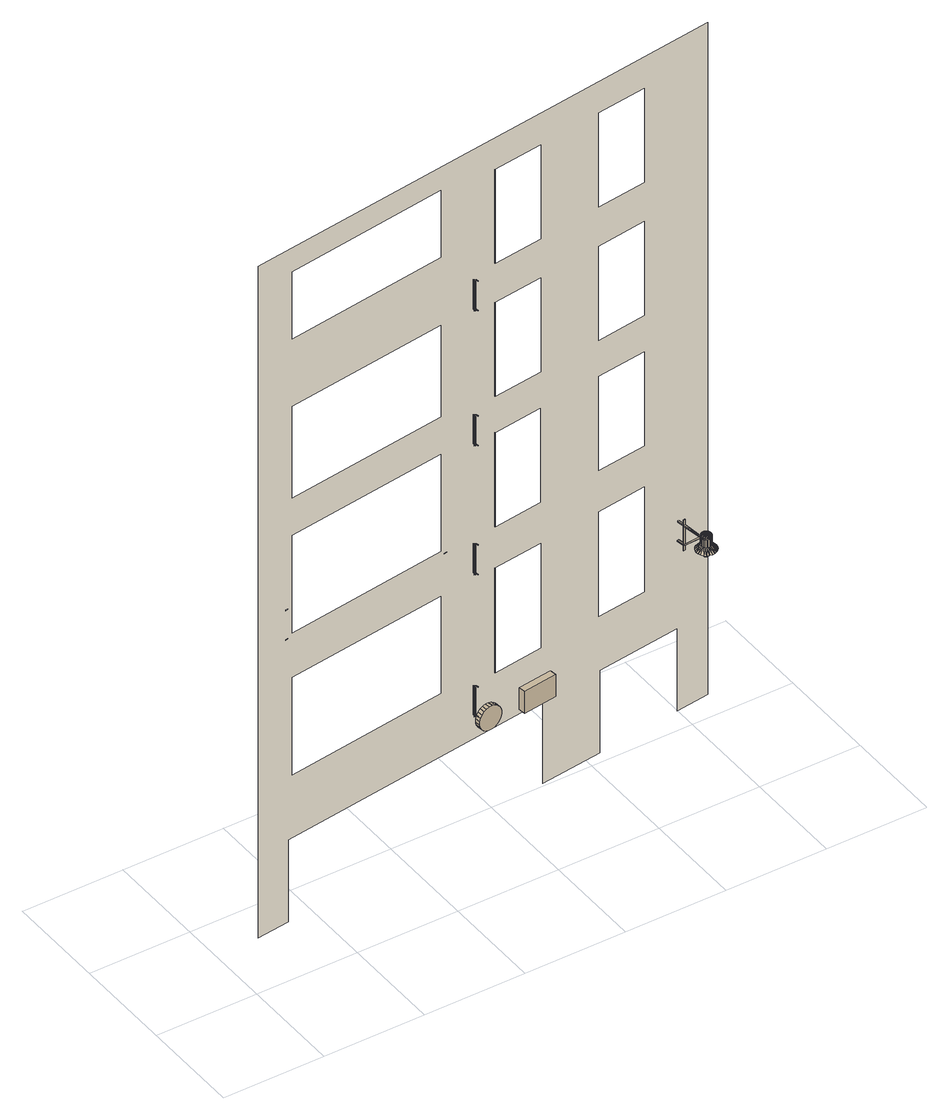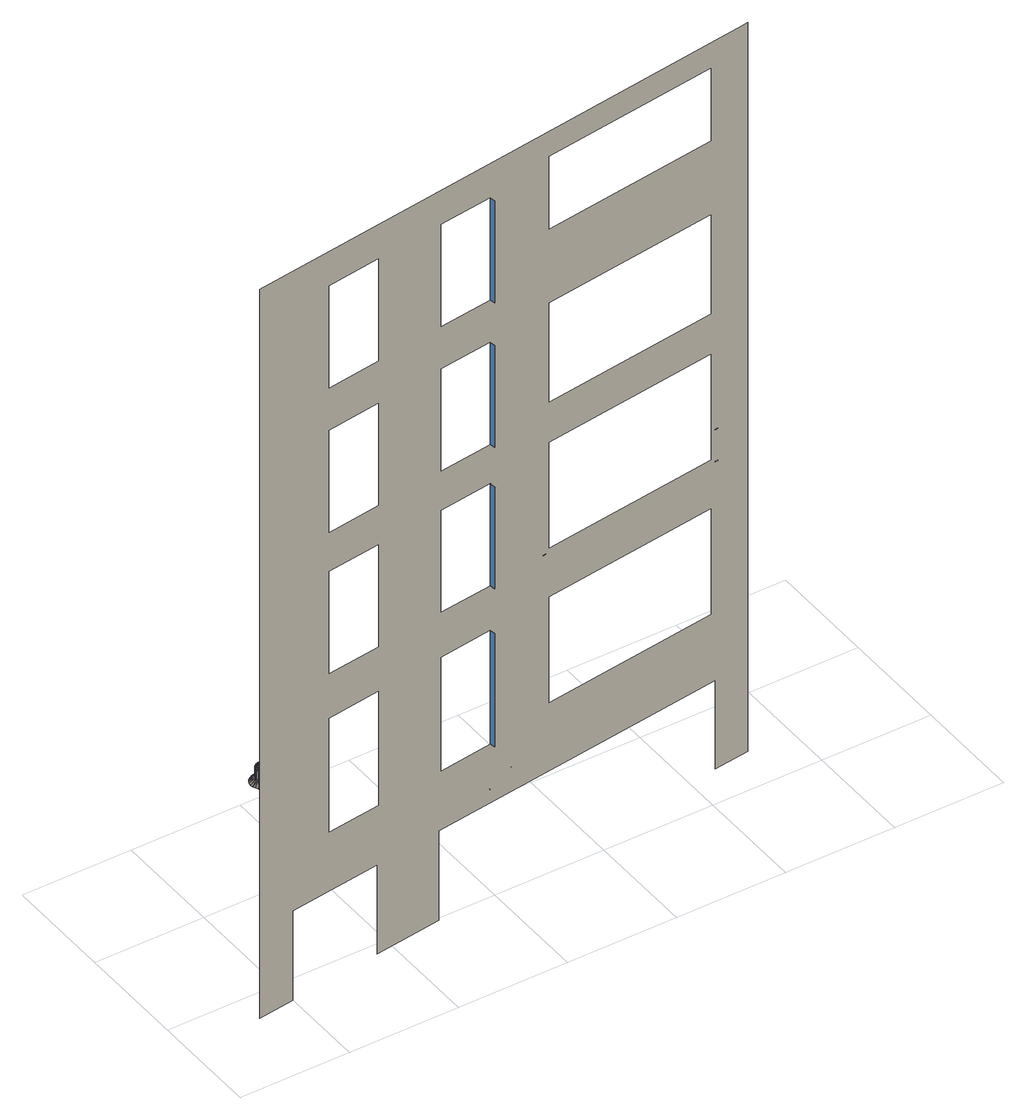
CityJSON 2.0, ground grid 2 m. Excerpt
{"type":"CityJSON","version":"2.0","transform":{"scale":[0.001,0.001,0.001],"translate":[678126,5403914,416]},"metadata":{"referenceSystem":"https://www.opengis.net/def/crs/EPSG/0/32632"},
"CityObjects":{
"building1":{"type":"Building","attributes":{"dataAvailable":"Sufficient","measuredHeight":17.58},"children":["building1-1","building1-2","building1-3","building1-4","building1-5","building1-6","building1-7"],"geometry":[{"type":"MultiSurface","lod":"3","boundaries":[[[0,1,2,3,4,5,6,7,8,9,10,11,12,13,14],[15,16,17,18],[19,20,21,22],[23,24,25,26],[27,28,29,30],[31,32,33,34],[35,36,37,38],[39,40,41,42],[43,44,45,46],[47,48,49,50],[51,52,53,54],[55,56,57,58],[59,60,61,62],[63,64,65,66],[67,68,69,70],[71,72,73,74]],[[26,25,75,76]],[[77,78,79,80]],[[18,17,81,82]],[[42,41,83,84]]],"semantics":{"surfaces":[{"type":"WallSurface","klumMaterialClass":"Plaster","klumMaterialIndex":"I101","materialUncertainty":0.3},{"type":"Window","@cityeditor:layer":"Unclassified.LoD3","frameMaterialClass":"Plastic","paneMaterialClass":"Glass","frameMaterialUncertainty":0.3}],"values":[0,1,1,1,1]}}]},
"building1-1":{"type":"BuildingInstallation","attributes":{"materialClass":"Metal","materialName":"Aluminium","materialUncertainty":0.3,"relationToConstruction":"outside"},"parents":["building1"],"geometry":[{"type":"MultiSurface","lod":"3","boundaries":[[[85,86,87,88]],[[89,87,86,90]],[[88,87,91,92]],[[93,91,87,89]],[[94,95,96,97]],[[98,96,95,99]],[[100,101,91,93]],[[92,91,101,102,103]],[[97,96,101,100]],[[102,101,96,98,103]],[[104,105,106,107]],[[105,108,109,106]],[[110,111,112,113]],[[114,115,116,117]],[[118,119,120,121]],[[108,122,123,109]],[[124,118,121,125]],[[126,127,128,129,130,131,132,125,133,134,135,136,137,138,139,140,141,142,123,109,106,143]],[[133,121,125]],[[122,144,142,123]],[[145,124,125,133]],[[144,146,141,142]],[[147,145,133,134]],[[134,133,134,148,149,150,151,152,153,154,155,156,157,158,159,106,109,123,142,141,140,139,138,137,136,135]],[[146,160,140,141]],[[161,147,134,135]],[[160,162,139,140]],[[163,161,135,136]],[[162,164,138,139]],[[165,163,136,137]],[[164,165,137,138]],[[166,167,115,116]],[[168,169,111,112]]]}]},
"building1-2":{"type":"BuildingInstallation","attributes":{"materialClass":"Metal","materialName":"Aluminium","materialUncertainty":0.3,"relationToConstruction":"outside"},"parents":["building1"],"geometry":[{"type":"MultiSurface","lod":"3","boundaries":[[[170,171,172,173]],[[174,172,171,175]],[[173,172,176,177]],[[178,176,172,174]],[[179,180,181,182]],[[183,181,180,184]],[[185,186,176,178]],[[177,176,186,187,188]],[[182,181,186,185]],[[187,186,181,183,188]],[[189,190,191,192]],[[190,193,194,191]],[[195,196,197,198]],[[199,200,201,202]],[[203,204,205,206]],[[193,207,208,194]],[[209,203,206,210]],[[211,212,213,214,215,216,217,210,218,219,220,221,222,223,224,225,226,227,208,194,191,228]],[[218,206,210]],[[207,229,227,208]],[[230,209,210,218]],[[229,231,226,227]],[[232,230,218,219]],[[219,218,219,233,234,235,236,237,238,239,240,241,242,243,244,191,194,208,227,226,225,224,223,222,221,220]],[[231,245,225,226]],[[246,232,219,220]],[[245,247,224,225]],[[248,246,220,221]],[[247,249,223,224]],[[250,248,221,222]],[[249,250,222,223]],[[251,252,200,201]],[[253,254,196,197]]]}]},
"building1-3":{"type":"BuildingInstallation","attributes":{"materialClass":"Metal","materialName":"Aluminium","materialUncertainty":0.3,"relationToConstruction":"outside"},"parents":["building1"],"geometry":[{"type":"MultiSurface","lod":"3","boundaries":[[[255,256,257,258]],[[259,257,256,260]],[[258,257,261,262]],[[263,261,257,259]],[[264,265,266,267]],[[268,266,265,269]],[[270,271,261,263]],[[262,261,271,272,273]],[[267,266,271,270]],[[272,271,266,268,273]],[[274,275,276,277]],[[275,278,279,276]],[[280,281,282,283]],[[284,285,286,287]],[[288,289,290,291]],[[278,292,293,279]],[[294,288,291,295]],[[296,297,298,299,300,301,302,295,303,304,305,306,307,308,309,310,311,312,293,279,276,313]],[[303,291,295]],[[292,314,312,293]],[[315,294,295,303]],[[314,316,311,312]],[[317,315,303,304]],[[304,303,304,318,319,320,321,322,323,324,325,326,327,328,329,276,279,293,312,311,310,309,308,307,306,305]],[[316,330,310,311]],[[331,317,304,305]],[[330,332,309,310]],[[333,331,305,306]],[[332,334,308,309]],[[335,333,306,307]],[[334,335,307,308]],[[336,337,285,286]],[[338,339,281,282]]]}]},
"building1-4":{"type":"BuildingInstallation","attributes":{"materialClass":"Metal","materialName":"Aluminium","materialUncertainty":0.3,"relationToConstruction":"outside"},"parents":["building1"],"geometry":[{"type":"MultiSurface","lod":"3","boundaries":[[[340,341,342,343]],[[344,342,341,345]],[[343,342,346,347]],[[348,346,342,344]],[[349,350,351,352]],[[353,351,350,354]],[[355,356,346,348]],[[347,346,356,357,358]],[[352,351,356,355]],[[357,356,351,353,358]],[[359,360,361,362]],[[360,363,364,361]],[[363,365,366,364]],[[367,368,369,370]],[[371,372,373,374]],[[375,376,377,378]],[[365,379,380,366]],[[381,375,378,382]],[[383,384,385,386,387,388,389,382,390,391,392,393,394,395,396,397,398,399,380,366,364,400]],[[390,378,382]],[[379,401,399,380]],[[402,381,382,390]],[[401,403,398,399]],[[404,402,390,391]],[[391,390,391,405,406,407,408,409,410,411,412,413,414,415,416,364,366,380,399,398,397,396,395,394,393,392]],[[403,417,397,398]],[[418,404,391,392]],[[417,419,396,397]],[[420,418,392,393]],[[419,421,395,396]],[[422,420,393,394]],[[421,422,394,395]],[[423,424,372,373]],[[425,426,368,369]]]}]},
"building1-5":{"type":"BuildingInstallation","attributes":{"@cityeditor:layer":"Unclassified.LoD3","materialClass":"Plastic","materialUncertainty":0.3,"relationToConstruction":"outside"},"parents":["building1"],"geometry":[{"type":"MultiSurface","lod":"3","boundaries":[[[427,428,429,430]],[[431,432,433,434]],[[435,436,430,429,437,438,439,440,441,442,443,444,445,446,447,434,433,448,449,450,451,452,453,454,455,456]],[[432,457,448,433]],[[458,459,436,435]],[[457,460,449,448]],[[459,427,430,436]],[[461,462,444,443]],[[463,464,446,445]],[[428,465,437,429]],[[466,467,439,438]],[[467,468,440,439]],[[468,469,441,440]],[[470,461,443,442]],[[462,463,445,444]],[[464,471,447,446]],[[469,470,442,441]],[[465,466,438,437]],[[471,431,434,447]],[[472,473,456,455]],[[474,475,453,452]],[[475,476,454,453]],[[477,478,451,450]],[[473,458,435,456]],[[476,472,455,454]],[[478,474,452,451]],[[460,477,450,449]]]}]},
"building1-6":{"type":"BuildingInstallation","attributes":{"@cityeditor:layer":"Unclassified.LoD3","materialClass":"Plastic","materialUncertainty":0.3,"relationToConstruction":"outside"},"parents":["building1"],"geometry":[{"type":"MultiSurface","lod":"3","boundaries":[[[479,480,481,482]],[[483,479,482,484]],[[480,485,486,481]],[[483,485,480,479]],[[486,484,482,481]],[[485,483,484,486]]]}]},
"building1-7":{"type":"BuildingInstallation","attributes":{"@cityeditor:layer":"Unclassified.LoD3","materialClass":"Metal","materialName":"Aluminium","relationToConstruction":"outside"},"parents":["building1"],"geometry":[{"type":"MultiSurface","lod":"3","boundaries":[[[487,488,489,490]],[[491,492,493,494]],[[495,496,497,498]],[[499,500,501,502]],[[503,504,505,506]],[[507,508,496,495]],[[509,510,511,512]],[[513,514,515,500]],[[516,517,518,519]],[[520,495,498,521]],[[522,523,524,525]],[[526,527,528,529]],[[530,499,502,531]],[[532,507,495,520]],[[528,533,534,535]],[[527,536,533,528]],[[537,538,539,540]],[[541,542,499,530]],[[543,532,520,544]],[[529,528,535,545]],[[542,513,500,499]],[[546,540,547,548]],[[493,549,543,550]],[[551,552,553,554]],[[555,556,557,558]],[[559,491,494,560]],[[561,562,563,522,525,549]],[[523,564,565,524]],[[524,565,508,507]],[[566,567,568,569,570,571]],[[572,573,556,555]],[[574,575,576,577,578,579]],[[580,581,582,583]],[[577,584,585,559,560,578]],[[488,555,558,489]],[[586,574,579,587]],[[588,589,590,566,571,591]],[[492,592,593,561,549,493]],[[525,524,507,532]],[[594,595,596,551,554,597]],[[598,599,600,601]],[[565,580,583,508]],[[602,603,604,581]],[[603,588,591,604]],[[578,560,504,503]],[[605,606,607,608]],[[609,610,611,602,581,580]],[[569,598,601,570]],[[560,494,612,504]],[[613,587,614,615]],[[549,525,532,543]],[[606,616,617,607]],[[591,571,618,619]],[[599,620,621,622,623,600]],[[622,624,625,605,608,623]],[[626,627,628,629,572]],[[630,631,632,620,598]],[[581,604,633,582]],[[564,634,635,609,580,565]],[[636,613,615,637]],[[587,579,638,614]],[[604,591,619,633]],[[627,639,640,641,642,628]],[[643,644,491,585,645]],[[646,626,572,647,648]],[[616,649,650,594,597,617]],[[651,652,653,595,650,654]],[[655,656,657,589,603]],[[579,578,503,638]],[[658,659,660,610,635,661]],[[662,663,664,575,586]],[[665,666,606,625,667]],[[631,665,667,624,621,632]],[[668,669,523,563,670]],[[663,643,645,584,576,664]],[[671,672,673,674,552]],[[494,493,550,612]],[[675,676,517,516]],[[540,539,677,547]],[[678,679,680,681]],[[682,537,540,546]],[[683,684,510,509]],[[533,541,530,534]],[[676,683,509,517]],[[550,543,544,685]],[[539,529,545,677]],[[686,687,688,689]],[[504,612,690,505]],[[583,582,691,692]],[[690,685,693,694]],[[638,503,506,695]],[[695,506,686,696]],[[517,509,512,518]],[[633,619,678,697]],[[505,690,694,687]],[[619,618,679,678]],[[698,699,700,701]],[[702,703,704,705,706,707,708]],[[709,710,711,712,713,714]],[[715,716,658]],[[717,718,719,720]],[[721,643,722]],[[708,707,712,711]],[[538,526,529,539]],[[723,724,725]],[[627,726,639]],[[658,669,715]],[[506,505,687,686]],[[612,550,685,690]],[[687,694,727,688]],[[668,725,724]],[[728,715,669]],[[692,691,729,730]],[[731,723,644]],[[666,651,652,671,672,646,626,627,639,662,663,643,644,725,668,669,658,659,655,656,732,630,631,665]],[[697,678,681,733]],[[510,546,548,511]],[[544,520,521,734]],[[508,583,692,496]],[[534,530,531,735]],[[736,737,738,739]],[[515,736,739,740]],[[741,695,696,742]],[[684,682,546,510]],[[582,633,697,691]],[[685,544,734,693]],[[691,697,733,729]],[[496,692,730,497]],[[743,741,742,744]],[[514,745,736,515]],[[737,744,746,738]],[[600,623,684,683]],[[742,696,747,748]],[[618,675,516,679]],[[608,607,537,682]],[[696,686,689,747]],[[745,749,737,736]],[[749,743,744,737]],[[744,742,748,746]],[[500,515,740,501]],[[623,608,682,684]],[[750,490,542,541]],[[617,597,526,538]],[[523,634,635,610,611,603,589,590,567,568,598,620,621,624,625,606,649,650,595,596,552,674,751,752,647,572,629,642,641,753,586,575,576,584,585,491,592,593,562,563]],[[490,489,513,542]],[[536,750,541,533]],[[601,600,683,676]],[[679,516,519,680]],[[570,601,676,675]],[[597,554,527,526]],[[535,534,735,754]],[[614,638,695,741]],[[571,570,675,618]],[[501,740,755,756]],[[531,502,757,758]],[[489,558,514,513]],[[730,729,759,760]],[[498,497,761,762]],[[512,511,763,764]],[[637,615,743,749]],[[615,614,741,743]],[[740,739,765,755]],[[554,553,536,527]],[[681,680,766,767]],[[735,531,758,768]],[[688,727,769,770]],[[680,519,771,766]],[[497,730,760,761]],[[558,557,745,514]],[[518,512,764,772]],[[773,774,775,776]],[[521,498,762,777]],[[689,688,770,778]],[[739,738,779,765]],[[746,748,773,780]],[[547,677,781,782]],[[748,747,774,773]],[[733,681,767,783]],[[557,637,749,745]],[[519,518,772,771]],[[502,501,756,757]],[[693,734,784,785]],[[729,733,783,759]],[[607,617,538,537]],[[747,689,778,774]],[[786,754,787,788]],[[738,746,780,779]],[[511,548,789,763]],[[548,547,782,789]],[[677,545,786,781]],[[694,693,785,727]],[[782,781,790,791]],[[734,521,777,784]],[[768,758,792,793]],[[789,782,791,794]],[[545,535,754,786]],[[766,771,795,796]],[[785,784,797,798]],[[774,778,799,775]],[[761,760,800,801]],[[784,777,802,797]],[[798,797,803,804]],[[758,757,805,792]],[[800,806,807,808]],[[801,800,808,809]],[[769,798,804,810]],[[756,755,811,812]],[[755,765,813,811]],[[783,767,814,815]],[[757,756,812,805]],[[772,764,816,817]],[[727,785,798,769]],[[814,796,818,819]],[[816,820,821,822]],[[754,735,768,787]],[[765,779,823,813]],[[779,780,824,823]],[[771,772,817,795]],[[781,786,788,790]],[[762,761,801,825]],[[777,762,825,802]],[[767,766,796,814]],[[815,814,819,826]],[[763,789,794,820]],[[799,827,828]],[[778,770,827,799]],[[764,763,820,816]],[[802,825,829,830]],[[759,783,815,806]],[[787,768,793,831]],[[760,759,806,800]],[[770,769,810,827]],[[812,811,828]],[[817,816,822,832]],[[823,824,828]],[[793,792,828]],[[809,808,828]],[[780,773,776,824]],[[804,803,828]],[[776,775,828]],[[833,831,828]],[[824,776,828]],[[829,809,828]],[[806,815,826,807]],[[827,810,828]],[[803,830,828]],[[797,802,830,803]],[[825,801,809,829]],[[830,829,828]],[[834,833,828]],[[835,836,828]],[[790,788,833,834]],[[805,812,828]],[[822,821,828]],[[810,804,828]],[[818,837,828]],[[556,636,637,557]],[[813,823,828]],[[775,799,828]],[[795,817,832,837]],[[831,793,828]],[[573,629,642,838,636,556]],[[794,791,836,835]],[[839,586,587,613]],[[788,787,831,833]],[[796,795,837,818]],[[811,813,828]],[[837,832,828]],[[840,572,555,488]],[[792,805,828]],[[820,794,835,821]],[[826,819,828]],[[841,674,751,842,487,843]],[[791,790,834,836]],[[842,752,647,840,488,487]],[[807,826,828]],[[552,841,843,553]],[[838,642,641]],[[819,818,828]],[[671,652,844]],[[838,641,753,839,613,636]],[[821,835,828]],[[652,651,845]],[[553,843,750,536]],[[832,822,828]],[[808,807,828]],[[843,487,490,750]],[[836,834,828]],[[724,728,668]],[[646,672,846]],[[626,646,847]],[[655,848,656]],[[732,849,630]],[[849,732,850]],[[851,630,849]],[[655,659,848]],[[846,847,646]],[[626,847,627]],[[716,848,659]],[[630,851,631]],[[844,852,671]],[[631,853,665]],[[639,854,662]],[[855,856,666]],[[665,857,666]],[[854,639,726]],[[669,668,728]],[[725,644,723]],[[720,719,701,700]],[[852,846,672]],[[722,663,858]],[[853,631,851]],[[845,844,652]],[[651,666,856]],[[663,722,643]],[[855,666,857]],[[857,665,853]],[[850,656,848]],[[672,671,852]],[[659,658,716]],[[856,845,651]],[[656,850,732]],[[643,721,644]],[[731,644,721]],[[726,627,847]],[[707,706,859,713,712]],[[639,662,586,753,640]],[[644,725,860,592,491]],[[718,698,699,717]],[[732,630,598,568,861]],[[669,658,661,634,523]],[[862,863,864,865]],[[672,646,648,752,751,673]],[[659,655,603,611,660]],[[725,668,670,562,593,860]],[[866,862,865,867]],[[863,868,869,864]],[[710,702,708,711]],[[652,671,552,596,653]],[[703,709,710,702]],[[699,717,720,700]],[[656,732,861,567,590,657]],[[666,651,654,649,606]],[[870,871,872,873]],[[717,699,874,875]],[[868,866,867,869]],[[699,717,702,710]],[[699,710,876,874]],[[702,717,875,877]],[[869,867,865,864]],[[875,874,876,877]],[[714,713,859,706,705,704]],[[710,702,877,876]],[[709,714,704,703]],[[878,879,880,881]],[[882,883,884,885]],[[886,887,888,889]],[[890,891,892,893]],[[894,895,896,897]],[[898,899,900,901]],[[879,902,903,880]],[[904,905,906,907]],[[908,907,909,910]],[[911,912,883,882]],[[913,914,915,916]],[[917,918,919,920]],[[921,913,916,922]],[[916,915,923,924]],[[895,925,926,896]],[[927,890,893,928]],[[919,886,889,929]],[[930,931,932,933]],[[934,935,936,937]],[[926,922,938,939]],[[883,920,940,884]],[[941,885,942,943]],[[880,903,944,945]],[[946,947,899,898]],[[948,908,910,949]],[[914,950,927,915]],[[902,951,952,903]],[[881,880,945,953]],[[954,898,901,955]],[[931,948,949,932]],[[937,936,956,957]],[[896,926,939,958]],[[891,937,957,892]],[[936,930,933,956]],[[959,904,907,908]],[[906,954,955,960]],[[961,962,963,964]],[[918,965,886,919]],[[912,917,920,883]],[[887,878,881,888]],[[897,896,958,966]],[[950,967,890,927]],[[907,906,960,909]],[[944,968,969,970]],[[933,932,971,972]],[[935,973,930,936]],[[901,900,974,975]],[[976,897,966,977]],[[978,959,908,948]],[[979,978,948,931]],[[980,981,982,983]],[[984,882,885,941]],[[957,956,985,986]],[[952,976,977,968]],[[987,934,937,891]],[[922,916,924,938]],[[905,988,954,906]],[[947,984,941,899]],[[903,952,968,944]],[[951,989,976,952]],[[888,881,953,990]],[[915,927,928,923]],[[884,940,991,992]],[[899,941,943,900]],[[938,924,993,994]],[[990,953,980,995]],[[989,894,897,976]],[[910,909,962,961]],[[943,942,996,997]],[[988,946,898,954]],[[953,945,981,980]],[[940,929,998,991]],[[900,943,997,974]],[[942,992,999,996]],[[967,987,891,890]],[[929,889,1000,998]],[[992,991,1001,999]],[[973,979,931,930]],[[920,919,929,940]],[[955,901,975,1002]],[[885,884,992,942]],[[998,1000,1003,1004]],[[966,958,1005,1006]],[[889,888,990,1000]],[[1000,990,995,1003]],[[925,921,922,926]],[[1007,986,1008,1009]],[[924,923,1010,993]],[[1011,961,964,1012]],[[995,980,983,1013]],[[1005,1014,1015,1016]],[[956,933,972,985]],[[981,970,1017,982]],[[971,1011,1012,1018]],[[1003,995,1013,1019]],[[960,955,1002,1020]],[[928,893,1021,1022]],[[958,939,1014,1005]],[[945,944,970,981]],[[1021,1007,1009,1023]],[[962,1020,1024,963]],[[923,928,1022,1010]],[[1006,1005,1016,1025]],[[949,910,961,1011]],[[977,966,1006,1026]],[[932,949,1011,971]],[[991,998,1004,1001]],[[1014,994,1027,1015]],[[939,938,994,1014]],[[893,892,1007,1021]],[[968,977,1026,969]],[[970,969,1028,1017]],[[909,960,1020,962]],[[892,957,986,1007]],[[1019,1013,1029]],[[999,1001,1030,1031]],[[985,972,1032,1033]],[[1002,975,1034,1035]],[[1036,1037,1029]],[[969,1026,1038,1028]],[[1004,1003,1019,1039]],[[1010,1022,1037,1036]],[[1022,1021,1023,1037]],[[993,1010,1036,1040]],[[1016,1015,1029]],[[994,993,1040,1027]],[[1012,964,1029]],[[997,996,1041,1042]],[[972,971,1018,1032]],[[1032,1018,1029]],[[982,1017,1029]],[[975,974,1043,1034]],[[1040,1036,1029]],[[1020,1002,1035,1024]],[[1026,1006,1025,1038]],[[986,985,1033,1008]],[[974,997,1042,1043]],[[1009,1008,1029]],[[996,999,1031,1041]],[[1015,1027,1029]],[[1038,1025,1029]],[[1008,1033,1029]],[[1023,1009,1029]],[[1027,1040,1029]],[[1037,1023,1029]],[[963,1024,1029]],[[1025,1016,1029]],[[1033,1032,1029]],[[1017,1028,1029]],[[964,963,1029]],[[1001,1004,1039,1030]],[[1031,1030,1029]],[[1030,1039,1029]],[[1013,983,1029]],[[1041,1031,1029]],[[983,982,1029]],[[1018,1012,1029]],[[1028,1038,1029]],[[1043,1042,1029]],[[1034,1043,1029]],[[1024,1035,1029]],[[1035,1034,1029]],[[1039,1019,1029]],[[1042,1041,1029]],[[1044,1045,1046,1047]],[[1048,1044,1047,1049]],[[1050,1051,1052,965]],[[1051,1053,1054,1052]],[[1053,1048,1049,1054]],[[1055,1056,967,950]],[[1057,1058,1059,1060]],[[1061,1062,1063,1064]],[[1049,1047,902,879]],[[1045,1057,1060,1046]],[[1065,1050,965,918]],[[1066,1067,925,895]],[[1068,1065,918,917]],[[1069,1070,1071]],[[1058,1072,1066,1059]],[[1073,1074,988,905]],[[1075,1076,978,979]],[[1054,1049,879,878]],[[1077,1078,1079,1067]],[[1076,1080,959,978]],[[1060,1059,894,989]],[[1081,1082,1083,1084]],[[1085,1086,1074,1073]],[[1080,1087,904,959]],[[1088,1055,950,914]],[[1089,1090,911,1091]],[[1092,1091,984,947]],[[1093,1094,1080,1076]],[[1095,1088,914,913]],[[1047,1046,951,902]],[[1059,1066,895,894]],[[1096,1093,1076,1075]],[[1097,1092,947,946]],[[1086,1098,1097,1074]],[[1052,1054,878,887]],[[1098,1099,1092,1097]],[[1062,1081,1084,1063]],[[1046,1060,989,951]],[[1094,1100,1087,1080]],[[1101,1102,1056,1055]],[[1083,1075,979,973]],[[1091,911,882,984]],[[965,1052,887,886]],[[1072,1077,1067,1066]],[[1074,1097,946,988]],[[1082,1096,1075,1083]],[[1102,1061,1064,1056]],[[1100,1085,1073,1087]],[[1103,1101,1055,1088]],[[1079,1095,913,921]],[[1090,1104,912,911]],[[1084,1083,973,935]],[[1078,1105,1095,1079]],[[1106,1107,666,1108,1109,1110,671,1111,1112,1113,626,1114,1115,1116,662,1117,1118,1119,644,1120,1121,1122,669,1123,1124,1125,655,1126,1127,1128,1129,1130]],[[1056,1064,987,967]],[[1067,1079,921,925]],[[1105,1103,1088,1095]],[[1063,1084,935,934]],[[1087,1073,905,904]],[[1104,1068,917,912]],[[1064,1063,934,987]],[[1099,1089,1091,1092]],[[1070,704,714]],[[1051,1122,1121,1053]],[[1108,666,1093,1096]],[[1068,1124,1123,1065]],[[1102,1101,1113,1112]],[[1105,1078,1115,1114]],[[1065,1123,669,1050]],[[1053,1121,1120,1048]],[[1061,1102,1112,1111]],[[1101,1103,626,1113]],[[1057,1045,1119,1118]],[[666,1107,1094,1093]],[[1070,1069,704]],[[1131,1132,1133,1134,1135,705,706,859,713,1136]],[[858,663,662]],[[1077,1072,662,1116]],[[1099,1127,1126,1089]],[[713,1136,1137,1070,714]],[[1098,1128,1127,1099]],[[1085,1130,1129,1086]],[[1072,1058,1117,662]],[[702,717,718,1138,1069,703]],[[1081,1062,671,1110]],[[1082,1081,1110,1109]],[[1117,1058,1057,1118]],[[1096,1082,1109,1108]],[[1070,1069,1135,1139,1140,870,873,1137]],[[1107,1106,1100,1094]],[[1106,1130,1085,1100]],[[1062,1061,1111,671]],[[1115,1078,1077,1116]],[[1089,1126,655,1090]],[[1069,1070,709,703]],[[1069,1135,705,704]],[[718,698,701,719]],[[1044,1048,1120,644]],[[1090,655,1125,1104]],[[858,662,854]],[[1045,1044,644,1119]],[[1050,669,1122,1051]],[[1086,1129,1128,1098]],[[1104,1125,1124,1068]],[[1103,1105,1114,626]],[[698,1141,1138,718]],[[1142,1140,1141]],[[1143,872,871]],[[871,870,1142]],[[1137,873,1143]],[[1070,1137,1071]],[[1140,1142,870]],[[1135,1069,1138,1141,1140,1139]],[[872,1143,873]],[[1141,698,1071,871,1142]],[[1140,706,1139]],[[1143,1071,1137]],[[1143,871,1071]],[[1071,698,699,710,709,1070]],[[1139,706,705,1135]]]}]}
},
"vertices":[
[837,1211,525],[1490,1299,524],[1490,1299,2249],[7062,2049,2249],[7062,2049,511],[8303,2216,509],[8303,2216,2242],[10000,2445,2242],[10000,2445,505],[10664,2534,503],[10664,2534,14653],[7167,2063,14661],[5408,1827,14665],[936,1225,14675],[837,1211,14675],[7013,2043,13994],[7013,2043,12015],[6024,1909,12015],[6024,1909,13994],[9273,2347,5597],[9273,2347,3391],[8284,2214,3391],[8284,2214,5597],[7013,2043,5597],[7013,2043,3391],[6024,1909,3391],[6024,1909,5597],[9273,2347,12015],[8284,2214,12015],[8284,2214,13994],[9273,2347,13994],[8284,2214,9210],[8284,2214,11189],[9273,2347,11189],[9273,2347,9210],[9273,2347,6466],[8284,2214,6466],[8284,2214,8445],[9273,2347,8445],[7013,2043,11189],[7013,2043,9210],[6024,1909,9210],[6024,1909,11189],[7007,2042,8447],[7007,2042,6468],[6018,1909,6468],[6018,1909,8447],[1578,1311,5625],[4833,1749,5625],[4833,1749,3577],[1578,1311,3577],[4833,1749,9410],[1578,1311,9410],[1578,1311,11334],[4833,1749,11334],[4833,1749,6569],[1578,1311,6569],[1578,1311,8617],[4833,1749,8617],[4833,1749,14174],[4833,1749,12762],[1578,1311,12762],[1578,1311,14174],[1486,1299,7107],[1437,1292,7107],[1437,1292,7121],[1486,1299,7121],[1486,1299,6482],[1437,1292,6482],[1437,1292,6495],[1486,1299,6495],[4907,1759,6495],[4957,1766,6495],[4957,1766,6482],[4907,1759,6482],[6010,2009,3391],[6010,2009,5597],[6024,1909,8445],[6024,1909,6466],[6010,2009,6466],[6010,2009,8445],[6010,2009,12015],[6010,2009,13994],[6010,2009,9210],[6010,2009,11189],
[5021,993,9828],[5021,993,9212],[5022,995,9212],[5022,995,9828],[5022,995,9211],[5021,993,9211],[5023,997,9212],[5023,997,9828],[5023,997,9211],[5021,1004,9211],[5021,1004,9212],[5022,1002,9212],[5022,1002,9211],[5022,1002,9828],[5021,1004,9828],[5023,1000,9211],[5023,1000,9212],[5023,1000,9824],[5023,1000,9828],[5021,1047,9211],[5024,1046,9211],[5024,1046,9824],[5021,1047,9824],[5026,1046,9211],[5026,1046,9824],[5006,1023,9824],[5056,1029,9824],[5056,1029,9838],[5006,1023,9838],[5006,1023,9199],[5056,1029,9199],[5056,1029,9212],[5006,1023,9212],[5021,1067,9211],[5019,1065,9211],[5019,1065,9824],[5021,1067,9824],[5028,1047,9211],[5028,1047,9824],[5023,1067,9211],[5023,1067,9824],[5020,1050,9824],[5019,1052,9824],[5018,1055,9824],[5018,1058,9824],[5018,1061,9824],[5019,1063,9824],[5021,1065,9824],[5025,1067,9824],[5028,1067,9824],[5030,1065,9824],[5031,1063,9824],[5033,1061,9824],[5033,1058,9824],[5033,1055,9824],[5033,1052,9824],[5032,1050,9824],[5030,1048,9824],[5022,1048,9824],[5030,1048,9211],[5025,1067,9211],[5032,1050,9211],[5028,1067,9211],[5030,1067,9824],[5032,1065,9824],[5034,1063,9824],[5035,1060,9824],[5036,1058,9824],[5036,1055,9824],[5035,1052,9824],[5034,1049,9824],[5033,1047,9824],[5031,1046,9824],[5028,1045,9824],[5026,1045,9824],[5033,1052,9211],[5030,1065,9211],[5033,1055,9211],[5031,1063,9211],[5033,1058,9211],[5033,1061,9211],[5062,980,9212],[5062,980,9199],[5062,980,9838],[5062,980,9824],
[5021,993,7111],[5021,993,6495],[5022,995,6495],[5022,995,7111],[5022,995,6494],[5021,993,6494],[5023,997,6495],[5023,997,7111],[5023,997,6494],[5021,1004,6494],[5021,1004,6495],[5022,1002,6495],[5022,1002,6494],[5022,1002,7111],[5021,1004,7111],[5023,1000,6494],[5023,1000,6495],[5023,1000,7107],[5023,1000,7111],[5021,1047,6494],[5024,1046,6494],[5024,1046,7107],[5021,1047,7107],[5026,1046,6494],[5026,1046,7107],[5006,1023,7107],[5056,1029,7107],[5056,1029,7121],[5006,1023,7121],[5006,1023,6482],[5056,1029,6482],[5056,1029,6495],[5006,1023,6495],[5021,1067,6494],[5019,1065,6494],[5019,1065,7107],[5021,1067,7107],[5028,1047,6494],[5028,1047,7107],[5023,1067,6494],[5023,1067,7107],[5020,1050,7107],[5019,1052,7107],[5018,1055,7107],[5018,1058,7107],[5018,1061,7107],[5019,1063,7107],[5021,1065,7107],[5025,1067,7107],[5028,1067,7107],[5030,1065,7107],[5031,1063,7107],[5033,1061,7107],[5033,1058,7107],[5033,1055,7107],[5033,1052,7107],[5032,1050,7107],[5030,1048,7107],[5022,1048,7107],[5030,1048,6494],[5025,1067,6494],[5032,1050,6494],[5028,1067,6494],[5030,1067,7107],[5032,1065,7107],[5034,1063,7107],[5035,1060,7107],[5036,1058,7107],[5036,1055,7107],[5035,1052,7107],[5034,1049,7107],[5033,1047,7107],[5031,1046,7107],[5028,1045,7107],[5026,1045,7107],[5033,1052,6494],[5030,1065,6494],[5033,1055,6494],[5031,1063,6494],[5033,1058,6494],[5033,1061,6494],[5062,980,6495],[5062,980,6482],[5062,980,7121],[5062,980,7107],
[5021,993,4119],[5021,993,3503],[5022,995,3503],[5022,995,4119],[5022,995,3502],[5021,993,3502],[5023,997,3503],[5023,997,4119],[5023,997,3502],[5021,1004,3502],[5021,1004,3503],[5022,1002,3503],[5022,1002,3502],[5022,1002,4119],[5021,1004,4119],[5023,1000,3502],[5023,1000,3503],[5023,1000,4115],[5023,1000,4119],[5021,1047,3502],[5024,1046,3502],[5024,1046,4115],[5021,1047,4115],[5026,1046,3502],[5026,1046,4115],[5006,1023,4115],[5056,1029,4115],[5056,1029,4129],[5006,1023,4129],[5006,1023,3490],[5056,1029,3490],[5056,1029,3503],[5006,1023,3503],[5021,1067,3502],[5019,1065,3502],[5019,1065,4115],[5021,1067,4115],[5028,1047,3502],[5028,1047,4115],[5023,1067,3502],[5023,1067,4115],[5020,1050,4115],[5019,1052,4115],[5018,1055,4115],[5018,1058,4115],[5018,1061,4115],[5019,1063,4115],[5021,1065,4115],[5025,1067,4115],[5028,1067,4115],[5030,1065,4115],[5031,1063,4115],[5033,1061,4115],[5033,1058,4115],[5033,1055,4115],[5033,1052,4115],[5032,1050,4115],[5030,1048,4115],[5022,1048,4115],[5030,1048,3502],[5025,1067,3502],[5032,1050,3502],[5028,1067,3502],[5030,1067,4115],[5032,1065,4115],[5034,1063,4115],[5035,1060,4115],[5036,1058,4115],[5036,1055,4115],[5035,1052,4115],[5034,1049,4115],[5033,1047,4115],[5031,1046,4115],[5028,1045,4115],[5026,1045,4115],[5033,1052,3502],[5030,1065,3502],[5033,1055,3502],[5031,1063,3502],[5033,1058,3502],[5033,1061,3502],[5062,980,3503],[5062,980,3490],[5062,980,4129],[5062,980,4115],
[5021,993,12668],[5021,993,12052],[5022,995,12052],[5022,995,12668],[5022,995,12050],[5021,993,12050],[5023,997,12052],[5023,997,12668],[5023,997,12050],[5021,1004,12050],[5021,1004,12052],[5022,1002,12052],[5022,1002,12050],[5022,1002,12668],[5021,1004,12668],[5023,1000,12050],[5023,1000,12052],[5023,1000,12663],[5023,1000,12668],[5019,1048,12050],[5021,1047,12050],[5021,1047,12663],[5019,1048,12663],[5024,1046,12050],[5024,1046,12663],[5026,1046,12050],[5026,1046,12663],[5006,1023,12663],[5056,1029,12663],[5056,1029,12677],[5006,1023,12677],[5006,1023,12038],[5056,1029,12038],[5056,1029,12052],[5006,1023,12052],[5021,1067,12050],[5019,1065,12050],[5019,1065,12663],[5021,1067,12663],[5028,1047,12050],[5028,1047,12663],[5023,1067,12050],[5023,1067,12663],[5020,1050,12663],[5019,1052,12663],[5018,1055,12663],[5018,1058,12663],[5018,1061,12663],[5019,1063,12663],[5021,1065,12663],[5025,1067,12663],[5028,1067,12663],[5030,1065,12663],[5031,1063,12663],[5033,1061,12663],[5033,1058,12663],[5033,1055,12663],[5033,1052,12663],[5032,1050,12663],[5030,1048,12663],[5022,1048,12663],[5030,1048,12050],[5025,1067,12050],[5032,1050,12050],[5028,1067,12050],[5030,1067,12663],[5032,1065,12663],[5034,1063,12663],[5035,1060,12663],[5036,1058,12663],[5036,1055,12663],[5035,1052,12663],[5034,1049,12663],[5033,1047,12663],[5031,1046,12663],[5028,1045,12663],[5026,1045,12663],[5033,1052,12050],[5030,1065,12050],[5033,1055,12050],[5031,1063,12050],[5033,1058,12050],[5033,1061,12050],[5062,980,12052],[5062,980,12038],[5062,980,12677],[5062,980,12663],
[6015,1908,2758],[5972,1903,2805],[5988,1784,2805],[6031,1789,2758],[5621,1855,2477],[5663,1861,2431],[5679,1742,2431],[5637,1736,2477],[6074,1795,2640],[6060,1793,2702],[5935,1776,2839],[5878,1769,2857],[5875,1768,2858],[5812,1760,2860],[5750,1752,2846],[5695,1744,2817],[5648,1738,2774],[5615,1733,2720],[5596,1731,2659],[5593,1731,2596],[5607,1732,2534],[5733,1749,2397],[5793,1757,2378],[5856,1766,2375],[5871,1768,2379],[5917,1774,2389],[5973,1782,2419],[6019,1788,2462],[6053,1792,2516],[6071,1795,2576],[5717,1868,2397],[6058,1914,2640],[6044,1912,2702],[5777,1876,2378],[5632,1857,2774],[5599,1852,2720],[5580,1850,2659],[5577,1849,2596],[5919,1895,2839],[5862,1888,2857],[5859,1887,2858],[5796,1879,2860],[5734,1871,2846],[5679,1863,2817],[5591,1851,2534],[6037,1911,2516],[6055,1914,2576],[5901,1893,2389],[5957,1901,2419],[6003,1907,2462],[5840,1885,2375],[5855,1887,2379],
[6555,1832,2357],[6555,1832,2816],[6536,1978,2816],[6536,1978,2357],[7236,1923,2357],[7217,2070,2357],[7236,1923,2816],[7217,2070,2816],
[10114,1634,4619],[10133,1638,4619],[10131,1643,4633],[10113,1639,4633],[10192,1782,4603],[10181,1799,4603],[10179,1797,4619],[10190,1781,4619],[10126,1814,4647],[10110,1817,4647],[10109,1805,4659],[10123,1802,4659],[10111,1661,4659],[10124,1664,4659],[10120,1679,4669],[10109,1677,4669],[10196,1743,4633],[10192,1762,4633],[10183,1759,4647],[10187,1742,4647],[10129,1823,4633],[10110,1827,4633],[10018,1740,4647],[10018,1723,4647],[10031,1725,4659],[10031,1739,4659],[10128,1652,4647],[10144,1659,4647],[10137,1670,4659],[10027,1772,4647],[10021,1756,4647],[10033,1753,4659],[10038,1766,4659],[10142,1808,4647],[10136,1797,4659],[10149,1823,4603],[10131,1831,4603],[10130,1829,4619],[10149,1822,4619],[10044,1659,4633],[10059,1649,4633],[10064,1658,4647],[10050,1667,4647],[10096,1661,4659],[10098,1676,4669],[10146,1817,4633],[10079,1651,4647],[10082,1664,4659],[10069,1669,4659],[10076,1642,4633],[10020,1687,4633],[10030,1672,4633],[10038,1678,4647],[10028,1692,4647],[10095,1648,4647],[10112,1649,4647],[10161,1807,4633],[10155,1799,4647],[10057,1677,4659],[10022,1707,4647],[10039,1698,4659],[10034,1711,4659],[10165,1811,4619],[10175,1794,4633],[10056,1642,4603],[10074,1635,4603],[10075,1637,4619],[10057,1644,4619],[10151,1645,4619],[10167,1657,4619],[10163,1661,4633],[10148,1651,4633],[10200,1764,4603],[10198,1763,4619],[10166,1813,4603],[10159,1817,4603],[10153,1821,4603],[10111,1834,4603],[10111,1833,4619],[10023,1796,4603],[10018,1789,4603],[10014,1783,4603],[10012,1780,4603],[10014,1779,4618],[10024,1795,4618],[10152,1644,4603],[10168,1655,4603],[10204,1724,4603],[10204,1728,4603],[10204,1735,4603],[10204,1744,4603],[10202,1744,4619],[10202,1725,4619],[10091,1832,4619],[10072,1828,4619],[10074,1823,4633],[10092,1826,4633],[10202,1753,4603],[10201,1760,4603],[10201,1705,4603],[10199,1705,4619],[10037,1811,4603],[10034,1808,4603],[10029,1803,4603],[10038,1809,4619],[10178,1801,4603],[10173,1806,4603],[10039,1653,4603],[10046,1648,4603],[10052,1645,4603],[10040,1655,4619],[10004,1761,4603],[10001,1741,4603],[10003,1741,4619],[10006,1761,4618],[10072,1830,4603],[10053,1822,4603],[10054,1820,4619],[10005,1702,4603],[10013,1684,4603],[10015,1685,4619],[10007,1703,4619],[10091,1834,4603],[10082,1832,4603],[10075,1831,4603],[10185,1778,4633],[10191,1687,4619],[10193,1707,4633],[10186,1690,4633],[10024,1667,4603],[10026,1668,4619],[10029,1792,4633],[10042,1805,4633],[10001,1737,4603],[10001,1730,4603],[10001,1722,4603],[10003,1722,4619],[10003,1713,4603],[10004,1706,4603],[10152,1644,4444],[10173,1660,4444],[10173,1660,4603],[10171,1658,4603],[10004,1761,4444],[10000,1735,4444],[10000,1735,4603],[10057,1815,4633],[10107,1834,4603],[10100,1834,4603],[10181,1671,4619],[10176,1674,4633],[10197,1725,4633],[10190,1680,4444],[10190,1680,4603],[10187,1677,4603],[10176,1663,4603],[10202,1757,4444],[10192,1782,4444],[10202,1757,4603],[10127,1634,4444],[10130,1635,4603],[10127,1634,4603],[10027,1664,4603],[10032,1659,4603],[10029,1662,4444],[10050,1646,4444],[10050,1646,4603],[10029,1662,4603],[10053,1822,4444],[10032,1806,4444],[10032,1806,4603],[10105,1835,4444],[10078,1832,4444],[10078,1832,4603],[10104,1835,4603],[10201,1705,4444],[10205,1731,4444],[10205,1731,4603],[10003,1708,4444],[10013,1684,4444],[10003,1708,4603],[10155,1820,4444],[10131,1831,4444],[10155,1820,4603],[10074,1635,4444],[10101,1631,4444],[10101,1631,4603],[10098,1631,4603],[10019,1776,4633],[10012,1759,4633],[10047,1686,4659],[10048,1798,4647],[10036,1786,4647],[10046,1778,4659],[10056,1788,4659],[10013,1704,4633],[10009,1741,4633],[10009,1722,4633],[10167,1788,4647],[10174,1741,4659],[10171,1755,4659],[10157,1750,4669],[10159,1739,4669],[10177,1774,4647],[10077,1814,4647],[10093,1817,4647],[10158,1779,4659],[10166,1768,4659],[10187,1726,4647],[10174,1727,4659],[10061,1807,4647],[10049,2276,4514],[10047,2296,4514],[10047,2296,4621],[10049,2276,4621],[10013,2291,4492],[10016,2273,4492],[10016,2273,4107],[10016,2273,4083],[10016,2273,4082],[10016,2273,3977],[10013,2291,3977],[10049,2277,4492],[10047,2296,4492],[10047,2296,3977],[10049,2277,3977],[10049,2277,4082],[10049,2277,4108],[10106,1929,4341],[10055,1923,4341],[10013,2291,4514],[10016,2272,4514],[10016,2272,4621],[10013,2291,4621],[10293,1780,4341],[10299,1729,4341],[10244,1869,4341],[10204,1901,4341],[10176,1804,4444],[10239,1592,4341],[10152,1760,4669],[10157,1921,4341],[10081,1802,4659],[10094,1805,4659],[10274,1828,4341],[10015,1786,4444],[10068,1796,4659],[10148,1789,4659],[10087,1679,4669],[10149,1678,4659],[10159,1688,4659],[10147,1698,4669],[10139,1690,4669],[10130,1683,4669],[10184,1709,4647],[10172,1713,4659],[10178,1694,4647],[10167,1700,4659],[10157,1668,4647],[10153,1707,4669],[10159,1728,4669],[10157,1717,4669],[10169,1680,4647],[10095,1639,4633],[10105,1632,4603],[10123,1634,4603],[10191,1683,4603],[10076,1683,4669],[10121,1699,4676],[10114,1696,4676],[10107,1694,4676],[10099,1694,4676],[10085,1787,4669],[10096,1789,4669],[10107,1789,4669],[10118,1787,4669],[10046,1727,4669],[10046,1738,4669],[10128,1703,4676],[10058,1768,4669],[10066,1776,4669],[10092,1695,4676],[10137,1752,4676],[10140,1745,4676],[10052,1759,4669],[10048,1749,4669],[10140,1722,4676],[10141,1730,4676],[10122,1731,4681],[10122,1727,4681],[10129,1783,4669],[10141,1737,4676],[10133,1709,4676],[10137,1715,4676],[10059,1696,4669],[10053,1706,4669],[10075,1782,4669],[10138,1777,4669],[10146,1769,4669],[10067,1689,4669],[10085,1698,4676],[10078,1702,4676],[10048,1716,4669],[10073,1708,4676],[10068,1714,4676],[10101,1713,4681],[10097,1714,4681],[10065,1721,4676],[10068,1751,4676],[10072,1757,4676],[10127,1763,4676],[10132,1758,4676],[10122,1735,4681],[10098,1772,4676],[10106,1772,4676],[10120,1768,4676],[10115,1748,4681],[10118,1746,4681],[10105,1713,4681],[10091,1770,4676],[10096,1752,4681],[10100,1753,4681],[10104,1753,4681],[10120,1743,4681],[10112,1716,4681],[10109,1714,4681],[10115,1718,4681],[10077,1763,4676],[10084,1767,4676],[10064,1736,4676],[10065,1744,4676],[10087,1745,4681],[10090,1748,4681],[10064,1729,4676],[10083,1731,4681],[10083,1735,4681],[10118,1721,4681],[10120,1724,4681],[10113,1770,4676],[10093,1750,4681],[10121,1739,4681],[10103,1733,4683],[10108,1752,4681],[10112,1751,4681],[10093,1715,4681],[10083,1738,4681],[10090,1717,4681],[10087,1720,4681],[10084,1727,4681],[10085,1723,4681],[10085,1742,4681],[10182,1669,4603],[10193,1686,4603],[10133,1636,4603],[10094,1631,4603],[10114,1632,4603],[10094,1633,4619],[10048,1545,4341],[10001,1565,4341],[10150,1543,4341],[10197,1562,4341],[10008,1904,4341],[9935,1834,4341],[9967,1874,4341],[9914,1787,4341],[10099,1537,4341],[9906,1737,4341],[10271,1632,4341],[9931,1638,4341],[9961,1597,4341],[9912,1686,4341],[10291,1679,4341],[10033,2275,4082],[10176,1804,4603],[10015,1786,4603],[10047,2296,4086],[10013,2291,4086],[9993,2444,4086],[10026,2448,4086],[10047,2296,4108],[10026,2448,4108],[10013,2291,4108],[9993,2444,4108],[10092,1709,4492],[10092,1709,4514],[10124,1718,4514],[10124,1718,4492],[10026,2448,4514],[9993,2444,4514],[10026,2448,4492],[9993,2444,4492],[10156,1799,4295],[10168,1788,4295],[10158,1779,4254],[10148,1789,4254],[10062,1807,4295],[10077,1814,4295],[10081,1802,4254],[10068,1796,4254],[10126,1814,4295],[10142,1808,4295],[10136,1797,4254],[10123,1802,4254],[10111,1661,4254],[10097,1661,4254],[10098,1676,4220],[10109,1677,4220],[10187,1726,4295],[10184,1709,4295],[10172,1713,4254],[10175,1727,4254],[10039,1766,4254],[10046,1778,4254],[10058,1768,4220],[10052,1759,4220],[10177,1774,4295],[10166,1768,4254],[10018,1723,4295],[10018,1740,4295],[10031,1739,4254],[10031,1725,4254],[10034,1711,4254],[10046,1727,4220],[10049,1716,4220],[10057,1815,4341],[10074,1823,4341],[10158,1668,4295],[10144,1659,4295],[10138,1670,4254],[10149,1678,4254],[10092,1826,4341],[10111,1827,4341],[10110,1817,4295],[10093,1817,4295],[10169,1680,4295],[10159,1688,4254],[10130,1683,4220],[10139,1690,4220],[10178,1694,4295],[10167,1700,4254],[10125,1664,4254],[10120,1679,4220],[10109,1805,4254],[10058,1677,4254],[10048,1686,4254],[10059,1696,4220],[10067,1689,4220],[10079,1651,4295],[10064,1658,4295],[10070,1669,4254],[10083,1664,4254],[10147,1698,4220],[10153,1707,4220],[10095,1804,4254],[10056,1788,4254],[10075,1782,4220],[10066,1776,4220],[10152,1760,4220],[10146,1769,4220],[10027,1772,4295],[10036,1786,4295],[10040,1698,4254],[10053,1705,4220],[10129,1652,4295],[10184,1759,4295],[10172,1755,4254],[10138,1777,4220],[10033,1753,4254],[10048,1749,4220],[10077,1683,4220],[10087,1678,4220],[10157,1717,4220],[10022,1707,4295],[10046,1738,4220],[10066,1721,4195],[10064,1728,4195],[10083,1731,4180],[10084,1727,4180],[10129,1823,4341],[10159,1728,4220],[10112,1649,4295],[10157,1750,4220],[10140,1745,4195],[10137,1752,4195],[10073,1708,4195],[10078,1702,4195],[10050,1667,4295],[10072,1757,4195],[10068,1751,4195],[10175,1741,4254],[10159,1739,4220],[10028,1692,4295],[10038,1678,4295],[10127,1763,4195],[10133,1758,4195],[10118,1746,4180],[10115,1748,4180],[10048,1798,4295],[10085,1698,4195],[10092,1695,4195],[10096,1648,4295],[10021,1756,4295],[10187,1742,4295],[10129,1783,4220],[10096,1789,4220],[10086,1787,4220],[10128,1703,4195],[10133,1709,4195],[10121,1768,4195],[10084,1767,4195],[10078,1763,4195],[10108,1789,4220],[10091,1770,4195],[10119,1787,4220],[10098,1772,4195],[10065,1744,4195],[10114,1770,4195],[10106,1772,4195],[10140,1722,4195],[10142,1730,4195],[10100,1694,4195],[10097,1714,4180],[10101,1713,4180],[10122,1699,4195],[10069,1714,4195],[10085,1723,4180],[10112,1751,4180],[10138,1715,4195],[10121,1724,4180],[10122,1727,4180],[10120,1742,4180],[10088,1720,4180],[10108,1752,4180],[10064,1736,4195],[10107,1694,4195],[10115,1696,4195],[10105,1713,4180],[10083,1735,4180],[10123,1731,4180],[10142,1737,4195],[10118,1720,4180],[10122,1739,4180],[10103,1733,4175],[10101,1753,4180],[10097,1752,4180],[10090,1717,4180],[10094,1715,4180],[10085,1742,4180],[10084,1738,4180],[10112,1715,4180],[10109,1714,4180],[10123,1735,4180],[10105,1753,4180],[10116,1718,4180],[10093,1750,4180],[10090,1748,4180],[10087,1745,4180],[10190,1781,4391],[10198,1763,4391],[10193,1761,4341],[10185,1778,4341],[10179,1797,4391],[10175,1794,4341],[10131,1829,4391],[10149,1822,4391],[10146,1817,4341],[10165,1811,4391],[10162,1806,4341],[10131,1643,4341],[10113,1639,4341],[10202,1744,4391],[10203,1724,4391],[10197,1725,4341],[10197,1743,4341],[10094,1633,4391],[10075,1637,4391],[10077,1642,4341],[10095,1639,4341],[10111,1832,4391],[10193,1707,4341],[10187,1690,4341],[10092,1832,4391],[10067,1895,4492],[10100,1900,4492],[10104,1866,4514],[10199,1705,4391],[10009,1741,4341],[10012,1759,4341],[10031,1672,4341],[10020,1687,4341],[10192,1687,4391],[10181,1671,4391],[10177,1674,4341],[10013,1704,4341],[10057,1644,4391],[10040,1655,4391],[10044,1659,4341],[10059,1649,4341],[10003,1741,4391],[10007,1761,4391],[10009,1722,4341],[10148,1650,4341],[10038,1809,4391],[10054,1820,4391],[10042,1805,4341],[10029,1792,4341],[10015,1684,4391],[10007,1702,4391],[10164,1661,4341],[10026,1668,4391],[10019,1776,4341],[10014,1779,4391],[10025,1795,4391],[10003,1722,4391],[10133,1638,4391],[10114,1634,4391],[10151,1645,4391],[10072,1828,4391],[10167,1656,4391],[10001,1721,4444],[10005,1702,4444],[10025,1667,4444],[10039,1653,4444],[10056,1642,4444],[10094,1631,4444],[10114,1632,4444],[10134,1636,4444],[10169,1655,4444],[10183,1669,4444],[10193,1686,4444],[10205,1724,4444],[10204,1744,4444],[10200,1764,4444],[10181,1799,4444],[10167,1813,4444],[10150,1823,4444],[10111,1834,4444],[10091,1834,4444],[10072,1830,4444],[10037,1811,4444],[10023,1796,4444],[10012,1780,4444],[10005,1761,4444],[10001,1741,4444],[10105,1863,4491],[10099,1863,4490],[10080,1861,4491],[10072,1858,4493],[10072,1859,4492],[10065,2162,4195],[10105,1859,4492],[10071,1861,4514],[10072,1857,4492],[10072,1855,4492],[10072,1857,4514],[10080,1821,4514],[10102,1824,4514]
]}
